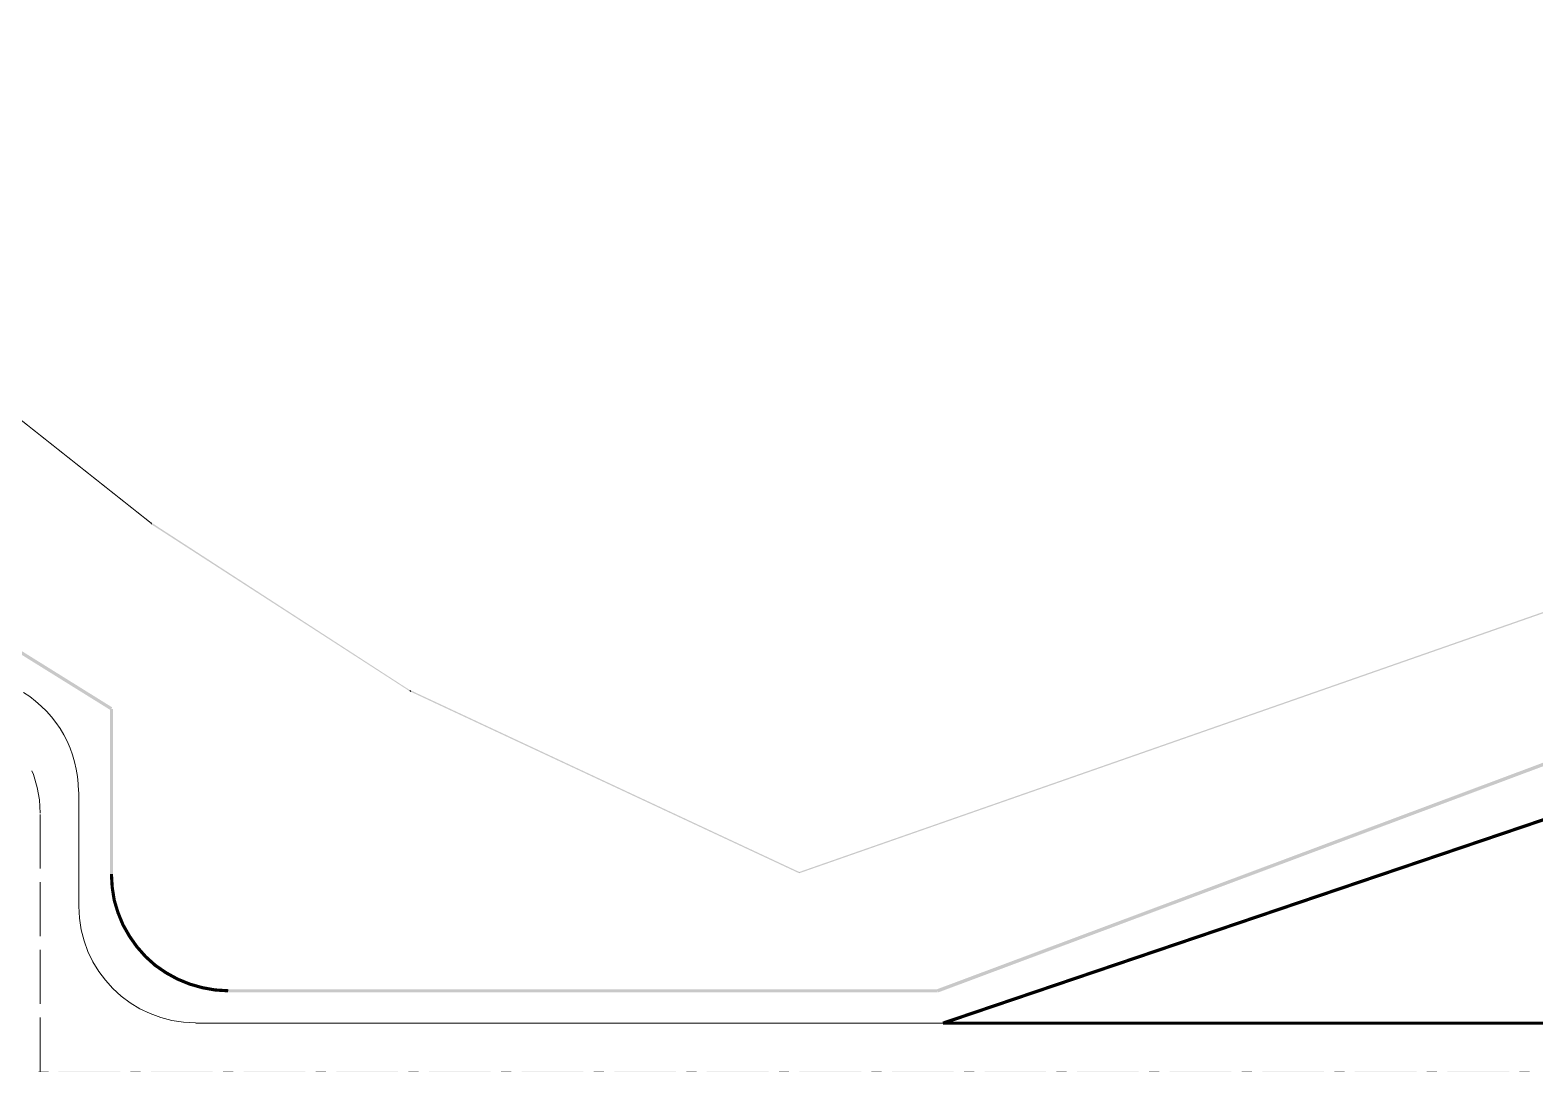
# Model space of a CAD drawing. Header units: millimetres. Extents: x 2315 to 4619, y 1334 to 1897.
# Drawn here: x 4080.3 to 4312.5, y 1611 to 1771.8 of the extents above; entities that cross this region are included whole.
import ezdxf

# ---------------------------------------------------------------- set-up
doc = ezdxf.new("R2010")
doc.units = ezdxf.units.MM
doc.linetypes.add('PDF_IMPORT', pattern=[1, 0.8, -0.2])
for name, color, linetype, true_color in [('PDF_0-新增征地', 7, 'Continuous', 0x00a5dd), ('PDF_站场道路', 7, 'Continuous', 0x957000), ('PDF_转运站初步方案', 7, 'Continuous', 0x00b85c)]:
    doc.layers.add(name, color=color, linetype=linetype, true_color=true_color)

msp = doc.modelspace()

# ---------------------------------------------------------------- hatches: boundary and pattern name
at = {"layer": 'PDF_0-新增征地', "transparency": 33554559}
for points in [[(4399.13, 1711.62), (4398.89, 1711.75), (4198.97, 1641.87), (4199.03, 1641.69)], [(4099.22, 1695.68), (4099.04, 1695.68), (4098.98, 1695.8), (4098.8, 1695.68), (4138.87, 1669.78), (4139.05, 1669.78), (4139.05, 1669.72), (4139.17, 1669.78)], [(4198.97, 1641.69), (4199.03, 1641.87), (4139.05, 1669.91), (4138.99, 1669.72)]]:
    msp.add_hatch(color=256, dxfattribs=at).paths.add_polyline_path(points)
at = {"layer": 'PDF_站场道路', "transparency": 33554559}
for points in [[(4081.57, 1611.08), (4081.57, 1611.02), (4083.16, 1611.02), (4083.16, 1611.08)], [(4084.69, 1611.08), (4084.69, 1611.02), (4094.22, 1611.02), (4094.22, 1611.08)], [(4095.8, 1611.08), (4095.8, 1611.02), (4097.39, 1611.02), (4097.39, 1611.08)], [(4098.98, 1611.08), (4098.98, 1611.02), (4108.51, 1611.02), (4108.51, 1611.08)], [(4110.1, 1611.08), (4110.1, 1611.02), (4111.69, 1611.02), (4111.69, 1611.08)], [(4113.27, 1611.08), (4113.27, 1611.02), (4122.8, 1611.02), (4122.8, 1611.08)], [(4124.39, 1611.08), (4124.39, 1611.02), (4125.98, 1611.02), (4125.98, 1611.08)], [(4127.57, 1611.08), (4127.57, 1611.02), (4137.1, 1611.02), (4137.1, 1611.08)], [(4138.68, 1611.08), (4138.68, 1611.02), (4140.27, 1611.02), (4140.27, 1611.08)], [(4141.86, 1611.08), (4141.86, 1611.02), (4151.39, 1611.02), (4151.39, 1611.08)], [(4152.98, 1611.08), (4152.98, 1611.02), (4154.56, 1611.02), (4154.56, 1611.08)], [(4156.15, 1611.08), (4156.15, 1611.02), (4165.68, 1611.02), (4165.68, 1611.08)], [(4167.27, 1611.08), (4167.27, 1611.02), (4168.86, 1611.02), (4168.86, 1611.08)], [(4170.45, 1611.08), (4170.45, 1611.02), (4179.97, 1611.02), (4179.97, 1611.08)], [(4181.56, 1611.08), (4181.56, 1611.02), (4183.15, 1611.02), (4183.15, 1611.08)], [(4184.74, 1611.08), (4184.74, 1611.02), (4194.27, 1611.02), (4194.27, 1611.08)], [(4195.86, 1611.08), (4195.86, 1611.02), (4197.44, 1611.02), (4197.44, 1611.08)], [(4199.03, 1611.08), (4199.03, 1611.02), (4208.56, 1611.02), (4208.56, 1611.08)], [(4210.15, 1611.08), (4210.15, 1611.02), (4211.74, 1611.02), (4211.74, 1611.08)], [(4213.32, 1611.08), (4213.32, 1611.02), (4222.85, 1611.02), (4222.85, 1611.08)], [(4224.44, 1611.08), (4224.44, 1611.02), (4226.03, 1611.02), (4226.03, 1611.08)], [(4227.62, 1611.08), (4227.62, 1611.02), (4237.08, 1611.02), (4237.08, 1611.08)], [(4238.67, 1611.08), (4238.67, 1611.02), (4240.26, 1611.02), (4240.26, 1611.08)], [(4241.85, 1611.08), (4241.85, 1611.02), (4251.38, 1611.02), (4251.38, 1611.08)], [(4252.97, 1611.08), (4252.97, 1611.02), (4254.55, 1611.02), (4254.55, 1611.08)], [(4256.14, 1611.08), (4256.14, 1611.02), (4265.67, 1611.02), (4265.67, 1611.08)], [(4267.26, 1611.08), (4267.26, 1611.02), (4268.85, 1611.02), (4268.85, 1611.08)], [(4270.44, 1611.08), (4270.44, 1611.02), (4279.96, 1611.02), (4279.96, 1611.08)], [(4281.55, 1611.08), (4281.55, 1611.02), (4283.14, 1611.02), (4283.14, 1611.08)], [(4284.73, 1611.08), (4284.73, 1611.02), (4294.26, 1611.02), (4294.26, 1611.08)], [(4295.84, 1611.08), (4295.84, 1611.02), (4297.43, 1611.02), (4297.43, 1611.08)], [(4299.02, 1611.08), (4299.02, 1611.02), (4308.55, 1611.02), (4308.55, 1611.08)], [(4310.14, 1611.08), (4310.14, 1611.02), (4311.73, 1611.02), (4311.73, 1611.08)]]:
    msp.add_hatch(color=256, dxfattribs=at).paths.add_polyline_path(points)
at = {"layer": 'PDF_转运站初步方案', "true_color": 0x00a5dd, "transparency": 33554559}
for points in [[(3964.97, 1746.99), (3964.66, 1746.56), (4092.75, 1666.85), (4092.99, 1667.28)], [(4220.29, 1623.79), (4220.47, 1623.3), (4379.1, 1682.61), (4378.92, 1683.1)], [(4093.12, 1667.03), (4092.63, 1667.03), (4092.63, 1641.56), (4093.12, 1641.56)], [(4110.89, 1623.79), (4110.89, 1623.3), (4220.35, 1623.3), (4220.35, 1623.79)]]:
    msp.add_hatch(color=142, dxfattribs=at).paths.add_polyline_path(points)

# ---------------------------------------------------------------- linework, layer by layer
at = {"layer": 'PDF_0-新增征地', "lineweight": 0}
msp.add_lwpolyline([(4099.04, 1695.68, 0.172, 0.172, 0), (4039, 1743.26, 0.22, 0.22, 0), (4019.03, 1757.1, 0.193, 0.193, 0), (3999.02, 1763.76, 0.215, 0.215, 0), (3979.02, 1771.7, 0, 0, 0)], format="xyseb", dxfattribs=at)
for points in [[(4099.04, 1695.56), (4098.98, 1695.8)], [(4139.05, 1669.72), (4138.93, 1669.91)]]:
    msp.add_lwpolyline(points, dxfattribs=at)
at = {"layer": 'PDF_0-新增征地', "lineweight": 25}
for points in [[(4138.99, 1669.78), (4138.99, 1669.78)], [(4199.03, 1641.81), (4199.03, 1641.81)]]:
    msp.add_lwpolyline(points, dxfattribs=at)
at = {"layer": 'PDF_站场道路', "lineweight": 9}
for points in [[(4081.88, 1650.97), (4081.76, 1652.99), (4081.39, 1654.94), (4080.84, 1656.9), (4080.6, 1657.51)], [(4087.86, 1654.27), (4087.86, 1636.56)], [(4105.88, 1618.54), (4506.88, 1618.54)]]:
    msp.add_lwpolyline(points, dxfattribs=at)
at = {"layer": 'PDF_站场道路', "linetype": 'PDF_IMPORT', "lineweight": 9, "ltscale": 10.444871}
msp.add_lwpolyline([(4081.88, 1611.08), (4081.88, 1650.97)], dxfattribs=at)
at = {"layer": 'PDF_站场道路', "lineweight": 9}
for centre, start, end in [((4069.79, 1654.31), 0, 58.0957), ((4105.83, 1636.6), 180, 270)]:
    msp.add_arc(centre, 17.99, start, end, dxfattribs=at)
at = {"layer": 'PDF_转运站初步方案', "color": 142, "lineweight": 0, "true_color": 0x00a5dd}
msp.add_lwpolyline([(4221.17, 1618.54, 0.502, 0.502, 0), (4405.73, 1681.08, 0.53, 0.53, 0), (4502.18, 1693.21, 0.489, 0.489, 0), (4583.9, 1632.86, 0, 0, 0)], format="xyseb", dxfattribs=at)
for points, const_width in [([(4092.87, 1641.56), (4092.99, 1639.52), (4093.3, 1637.53), (4093.88, 1635.61), (4094.64, 1633.75), (4095.65, 1631.97), (4096.78, 1630.36), (4098.13, 1628.83), (4099.62, 1627.48), (4101.3, 1626.32), (4103.07, 1625.35), (4104.94, 1624.58), (4106.86, 1624.03), (4108.85, 1623.67), (4110.89, 1623.54)], 0.491), ([(4583.9, 1632.83), (4506.85, 1618.54), (4221.2, 1618.54)], 0.492)]:
    msp.add_lwpolyline(points, dxfattribs=dict(at, const_width=const_width))

doc.saveas('drawing.dxf')
